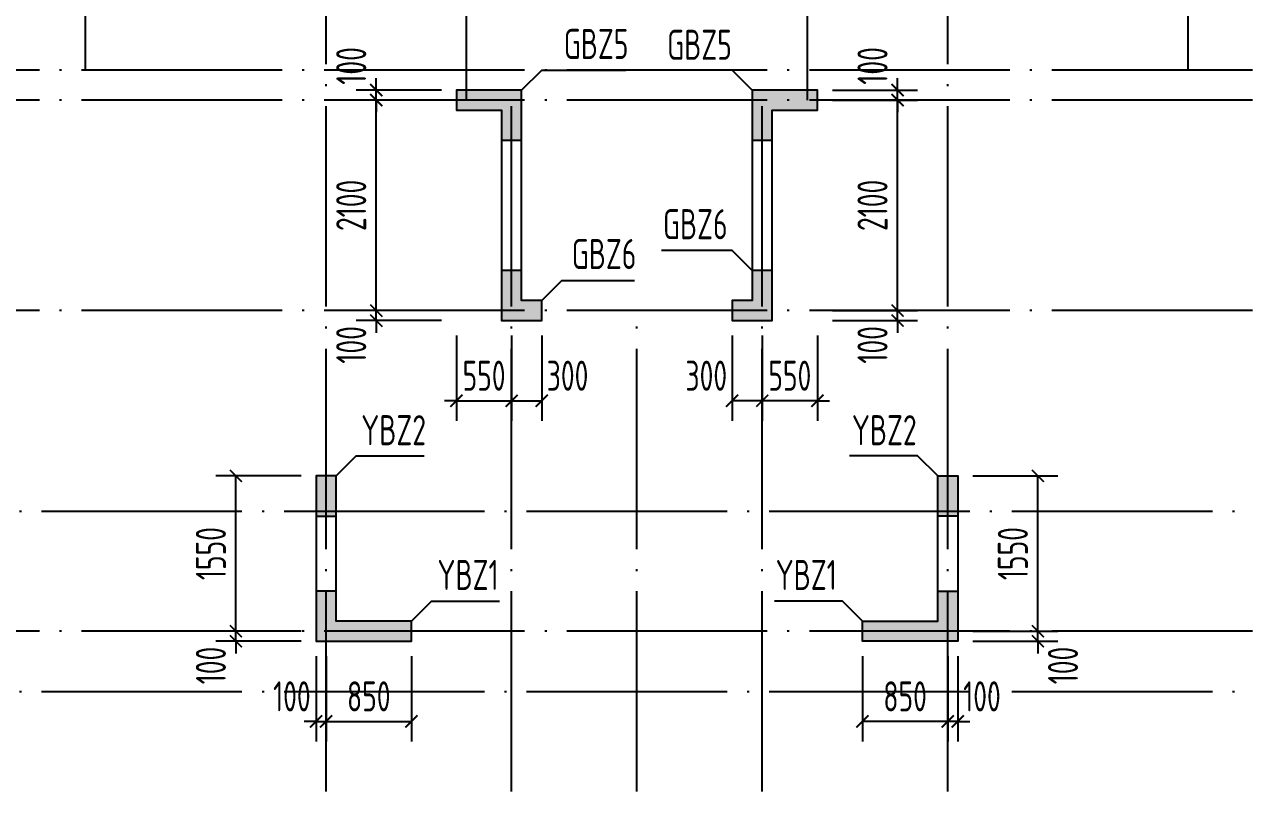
# Model space of a CAD drawing. Extents: x 826826 to 1642106, y -156213 to 399140.
# Drawn here: x 1177667 to 1189849, y 257097 to 264753 of the extents above; entities that cross this region are included whole.
import ezdxf
from ezdxf.enums import TextEntityAlignment as Align

# ---------------------------------------------------------------- set-up
doc = ezdxf.new("R2010")
doc.units = 0
doc.header["$LTSCALE"] = 1000
doc.linetypes.add('DOTE', pattern=[2.42, 2, -0.2, 0.02, -0.2])
doc.layers.get('0').update_dxf_attribs({"linetype": 'CONTINUOUS'})
doc.layers.get('DEFPOINTS').update_dxf_attribs({"linetype": 'CONTINUOUS'})
for name, color, linetype in [('A-DOTE', 10, 'DOTE'), ('S-Q墙实线', 6, 'CONTINUOUS'), ('S-Q墙标注', 3, 'CONTINUOUS'), ('S-X详图填充', 252, 'CONTINUOUS'), ('S-X详图实线', 4, 'CONTINUOUS'), ('S-Y一般标注', 3, 'CONTINUOUS'), ('S-Z柱编号', 6, 'CONTINUOUS')]:
    doc.layers.add(name, color=color, linetype=linetype)
doc.styles.add('TSSD_REIN', font='tssdeng.shx', dxfattribs={"width": 0.7, "height": 300, "bigfont": 'tssdchn.shx'})
doc.styles.add('结构文字', font='zstxt.shx', dxfattribs={"width": 0.7, "bigfont": 'zshz.shx'})
doc.dimstyles.new('STRUCK', dxfattribs={"dimtxt": 400, "dimasz": 121, "dimexe": 200, "dimexo": 150, "dimgap": 115, "dimtad": 1, "dimdec": 0, "dimdsep": 46, "dimtxsty": '结构文字', "dimblk": 'ARCHTICK', "dimcen": 400, "dimclrd": 3, "dimclre": 3, "dimclrt": 7, "dimadec": 0, "dimazin": 0, "dimtfac": 1, "dimtdec": 0, "dimtix": 1, "dimtmove": 2, "dimatfit": 3, "dimldrblk": '_DIMX', "dimfxl": 0, "dimtolj": 1, "dimtzin": 0, "dimarcsym": 0})

# ---------------------------------------------------------------- blocks, each defined once
blk = doc.blocks.new('20210801.08473688')
at = {"layer": 'A-DOTE'}
for p, q in [((11000, 10500), (11000, 19800)), ((13400, 3300), (13400, 19800)), ((19600, 3300), (19600, 19800)), ((22000, 10500), (22000, 19800)), ((14800, 10200), (14800, 12100)), ((18200, 10200), (18200, 12100)), ((54100, 10500), (3300, 10500)), ((54100, 10200), (3300, 10200)), ((15250, 3300), (15250, 10200)), ((17750, 3300), (17750, 10200)), ((54100, 8100), (3300, 8100)), ((16500, 3300), (16500, 8100)), ((3300, 6100), (54100, 6100)), ((54100, 4900), (3300, 4900)), ((3300, 4300), (54100, 4300))]:
    blk.add_line(p, q, dxfattribs=at)
blk = doc.blocks.new('_ArchTick')
at = {"color": 0, "linetype": 'ByBlock', "const_width": 0.15}
blk.add_lwpolyline([(-0.5, -0.5), (0.5, 0.5)], dxfattribs=at)
blk = doc.blocks.new('*D359')
at = {"layer": 'DEFPOINTS', "color": 0}
for p in [(1181177, 261897), (1181977, 261897), (1181977, 261797)]:
    blk.add_point(p, dxfattribs=at)
at = {"layer": 'S-Q墙标注', "color": 3, "lineweight": -2}
for p, q in [((1181177, 261897), (1181177, 262018)), ((1181827, 261897), (1180977, 261897)), ((1181827, 261797), (1180977, 261797)), ((1181177, 261797), (1181177, 261897)), ((1181177, 261797), (1181177, 261676))]:
    blk.add_line(p, q, dxfattribs=at)
at = {"layer": 'S-Q墙标注', "color": 3, "lineweight": -2, "xscale": 121, "yscale": 121, "zscale": 121}
for p, rotation in [((1181177, 261897), 270), ((1181177, 261797), 90)]:
    blk.add_blockref('_ArchTick', p, dxfattribs=dict(at, rotation=rotation))
at = {"layer": 'S-Q墙标注', "color": 7, "insert": (1180927, 261555), "char_height": 300, "attachment_point": 5, "rotation": 90, "style": 'TSSD_REIN'}
blk.add_mtext('\\A1;100', dxfattribs=at)
blk = doc.blocks.new('_DIMX')
blk.add_line((-150, 0), (150, 0))
at = {"const_width": 50}
blk.add_lwpolyline([(-70, -70), (70, 70)], dxfattribs=at)
blk = doc.blocks.new('*D360')
at = {"layer": 'DEFPOINTS', "color": 0}
for p in [(1181177, 263997), (1181977, 263997), (1181977, 261897)]:
    blk.add_point(p, dxfattribs=at)
at = {"layer": 'S-Q墙标注', "color": 3, "lineweight": -2}
for p, q in [((1181827, 263997), (1180977, 263997)), ((1181177, 261897), (1181177, 263997)), ((1181827, 261897), (1180977, 261897))]:
    blk.add_line(p, q, dxfattribs=at)
at = {"layer": 'S-Q墙标注', "color": 3, "lineweight": -2, "xscale": 121, "yscale": 121, "zscale": 121}
for p, rotation in [((1181177, 263997), 90), ((1181177, 261897), 270)]:
    blk.add_blockref('_ArchTick', p, dxfattribs=dict(at, rotation=rotation))
at = {"layer": 'S-Q墙标注', "color": 7, "insert": (1180927, 262947), "char_height": 300, "attachment_point": 5, "rotation": 90, "style": 'TSSD_REIN'}
blk.add_mtext('\\A1;2100', dxfattribs=at)
blk = doc.blocks.new('*D361')
at = {"layer": 'DEFPOINTS', "color": 0}
for p in [(1181177, 264097), (1181977, 264097), (1181977, 263997)]:
    blk.add_point(p, dxfattribs=at)
at = {"layer": 'S-Q墙标注', "color": 3, "lineweight": -2}
for p, q in [((1181177, 264097), (1181177, 264218)), ((1181827, 264097), (1180977, 264097)), ((1181827, 263997), (1180977, 263997)), ((1181177, 263997), (1181177, 264097)), ((1181177, 263997), (1181177, 263876))]:
    blk.add_line(p, q, dxfattribs=at)
at = {"layer": 'S-Q墙标注', "color": 3, "lineweight": -2, "xscale": 121, "yscale": 121, "zscale": 121}
for p, rotation in [((1181177, 264097), 270), ((1181177, 263997), 90)]:
    blk.add_blockref('_ArchTick', p, dxfattribs=dict(at, rotation=rotation))
at = {"layer": 'S-Q墙标注', "color": 7, "insert": (1180927, 264339), "char_height": 300, "attachment_point": 5, "rotation": 90, "style": 'TSSD_REIN'}
blk.add_mtext('\\A1;100', dxfattribs=at)
blk = doc.blocks.new('*D362')
at = {"layer": 'DEFPOINTS', "color": 0}
for p in [(1181977, 261797), (1182527, 261797), (1182527, 260997)]:
    blk.add_point(p, dxfattribs=at)
at = {"layer": 'S-Q墙标注', "color": 3, "lineweight": -2}
for p, q in [((1181977, 261647), (1181977, 260797)), ((1182527, 261647), (1182527, 260797)), ((1181977, 260997), (1181856, 260997)), ((1181977, 260997), (1182527, 260997)), ((1182527, 260997), (1182648, 260997))]:
    blk.add_line(p, q, dxfattribs=at)
at = {"layer": 'S-Q墙标注', "color": 3, "lineweight": -2, "xscale": 121, "yscale": 121, "zscale": 121}
blk.add_blockref('_ArchTick', (1181977, 260997), dxfattribs=at)
at = {"layer": 'S-Q墙标注', "color": 3, "lineweight": -2, "xscale": 121, "yscale": 121, "zscale": 121, "rotation": 180}
blk.add_blockref('_ArchTick', (1182527, 260997), dxfattribs=at)
at = {"layer": 'S-Q墙标注', "color": 7, "insert": (1182252, 261247), "char_height": 300, "attachment_point": 5, "style": 'TSSD_REIN'}
blk.add_mtext('\\A1;550', dxfattribs=at)
blk = doc.blocks.new('*D363')
at = {"layer": 'DEFPOINTS', "color": 0}
for p in [(1182527, 261797), (1182827, 261797), (1182827, 260997)]:
    blk.add_point(p, dxfattribs=at)
at = {"layer": 'S-Q墙标注', "color": 3, "lineweight": -2}
for p, q in [((1182527, 261647), (1182527, 260797)), ((1182827, 261647), (1182827, 260797)), ((1182527, 260997), (1182827, 260997))]:
    blk.add_line(p, q, dxfattribs=at)
at = {"layer": 'S-Q墙标注', "color": 3, "lineweight": -2, "xscale": 121, "yscale": 121, "zscale": 121, "rotation": 180}
blk.add_blockref('_ArchTick', (1182527, 260997), dxfattribs=at)
at = {"layer": 'S-Q墙标注', "color": 3, "lineweight": -2, "xscale": 121, "yscale": 121, "zscale": 121}
blk.add_blockref('_ArchTick', (1182827, 260997), dxfattribs=at)
at = {"layer": 'S-Q墙标注', "color": 7, "insert": (1183085, 261247), "char_height": 300, "attachment_point": 5, "style": 'TSSD_REIN'}
blk.add_mtext('\\A1;300', dxfattribs=at)
blk = doc.blocks.new('*D364')
at = {"layer": 'DEFPOINTS', "color": 0}
for p in [(1185577, 261897), (1185577, 261797), (1186377, 261897)]:
    blk.add_point(p, dxfattribs=at)
at = {"layer": 'S-Q墙标注', "color": 3, "lineweight": -2}
for p, q in [((1186377, 261897), (1186377, 262018)), ((1185727, 261897), (1186577, 261897)), ((1185727, 261797), (1186577, 261797)), ((1186377, 261797), (1186377, 261897)), ((1186377, 261797), (1186377, 261676))]:
    blk.add_line(p, q, dxfattribs=at)
at = {"layer": 'S-Q墙标注', "color": 3, "lineweight": -2, "xscale": 121, "yscale": 121, "zscale": 121}
for p, rotation in [((1186377, 261897), 270), ((1186377, 261797), 90)]:
    blk.add_blockref('_ArchTick', p, dxfattribs=dict(at, rotation=rotation))
at = {"layer": 'S-Q墙标注', "color": 7, "insert": (1186127, 261555), "char_height": 300, "attachment_point": 5, "rotation": 90, "style": 'TSSD_REIN'}
blk.add_mtext('\\A1;100', dxfattribs=at)
blk = doc.blocks.new('*D365')
at = {"layer": 'DEFPOINTS', "color": 0}
for p in [(1185577, 263997), (1186377, 263997), (1185577, 261897)]:
    blk.add_point(p, dxfattribs=at)
at = {"layer": 'S-Q墙标注', "color": 3, "lineweight": -2}
for p, q in [((1185727, 263997), (1186577, 263997)), ((1186377, 261897), (1186377, 263997)), ((1185727, 261897), (1186577, 261897))]:
    blk.add_line(p, q, dxfattribs=at)
at = {"layer": 'S-Q墙标注', "color": 3, "lineweight": -2, "xscale": 121, "yscale": 121, "zscale": 121}
for p, rotation in [((1186377, 263997), 90), ((1186377, 261897), 270)]:
    blk.add_blockref('_ArchTick', p, dxfattribs=dict(at, rotation=rotation))
at = {"layer": 'S-Q墙标注', "color": 7, "insert": (1186127, 262947), "char_height": 300, "attachment_point": 5, "rotation": 90, "style": 'TSSD_REIN'}
blk.add_mtext('\\A1;2100', dxfattribs=at)
blk = doc.blocks.new('*D366')
at = {"layer": 'DEFPOINTS', "color": 0}
for p in [(1185577, 264097), (1185577, 263997), (1186377, 264097)]:
    blk.add_point(p, dxfattribs=at)
at = {"layer": 'S-Q墙标注', "color": 3, "lineweight": -2}
for p, q in [((1186377, 264097), (1186377, 264218)), ((1185727, 264097), (1186577, 264097)), ((1185727, 263997), (1186577, 263997)), ((1186377, 263997), (1186377, 264097)), ((1186377, 263997), (1186377, 263876))]:
    blk.add_line(p, q, dxfattribs=at)
at = {"layer": 'S-Q墙标注', "color": 3, "lineweight": -2, "xscale": 121, "yscale": 121, "zscale": 121}
for p, rotation in [((1186377, 264097), 270), ((1186377, 263997), 90)]:
    blk.add_blockref('_ArchTick', p, dxfattribs=dict(at, rotation=rotation))
at = {"layer": 'S-Q墙标注', "color": 7, "insert": (1186127, 264339), "char_height": 300, "attachment_point": 5, "rotation": 90, "style": 'TSSD_REIN'}
blk.add_mtext('\\A1;100', dxfattribs=at)
blk = doc.blocks.new('*D367')
at = {"layer": 'DEFPOINTS', "color": 0}
for p in [(1185027, 261797), (1185577, 261797), (1185027, 260997)]:
    blk.add_point(p, dxfattribs=at)
at = {"layer": 'S-Q墙标注', "color": 3, "lineweight": -2}
for p, q in [((1185027, 261647), (1185027, 260797)), ((1185577, 261647), (1185577, 260797)), ((1185027, 260997), (1184906, 260997)), ((1185577, 260997), (1185027, 260997)), ((1185577, 260997), (1185698, 260997))]:
    blk.add_line(p, q, dxfattribs=at)
at = {"layer": 'S-Q墙标注', "color": 3, "lineweight": -2, "xscale": 121, "yscale": 121, "zscale": 121}
blk.add_blockref('_ArchTick', (1185027, 260997), dxfattribs=at)
at = {"layer": 'S-Q墙标注', "color": 3, "lineweight": -2, "xscale": 121, "yscale": 121, "zscale": 121, "rotation": 180}
blk.add_blockref('_ArchTick', (1185577, 260997), dxfattribs=at)
at = {"layer": 'S-Q墙标注', "color": 7, "insert": (1185302, 261247), "char_height": 300, "attachment_point": 5, "style": 'TSSD_REIN'}
blk.add_mtext('\\A1;550', dxfattribs=at)
blk = doc.blocks.new('*D368')
at = {"layer": 'DEFPOINTS', "color": 0}
for p in [(1184727, 261797), (1185027, 261797), (1184727, 260997)]:
    blk.add_point(p, dxfattribs=at)
at = {"layer": 'S-Q墙标注', "color": 3, "lineweight": -2}
for p, q in [((1184727, 261647), (1184727, 260797)), ((1185027, 261647), (1185027, 260797)), ((1185027, 260997), (1184727, 260997))]:
    blk.add_line(p, q, dxfattribs=at)
at = {"layer": 'S-Q墙标注', "color": 3, "lineweight": -2, "xscale": 121, "yscale": 121, "zscale": 121, "rotation": 180}
blk.add_blockref('_ArchTick', (1184727, 260997), dxfattribs=at)
at = {"layer": 'S-Q墙标注', "color": 3, "lineweight": -2, "xscale": 121, "yscale": 121, "zscale": 121}
blk.add_blockref('_ArchTick', (1185027, 260997), dxfattribs=at)
at = {"layer": 'S-Q墙标注', "color": 7, "insert": (1184469, 261247), "char_height": 300, "attachment_point": 5, "style": 'TSSD_REIN'}
blk.add_mtext('\\A1;300', dxfattribs=at)
blk = doc.blocks.new('*D369')
at = {"layer": 'DEFPOINTS', "color": 0}
for p in [(1179777, 258697), (1180577, 258697), (1180577, 258597)]:
    blk.add_point(p, dxfattribs=at)
at = {"layer": 'S-Q墙标注', "color": 3, "lineweight": -2}
for p, q in [((1179777, 258697), (1179777, 258818)), ((1180427, 258697), (1179577, 258697)), ((1179777, 258597), (1179777, 258697)), ((1180427, 258597), (1179577, 258597)), ((1179777, 258597), (1179777, 258476))]:
    blk.add_line(p, q, dxfattribs=at)
at = {"layer": 'S-Q墙标注', "color": 3, "lineweight": -2, "xscale": 121, "yscale": 121, "zscale": 121}
for p, rotation in [((1179777, 258697), 270), ((1179777, 258597), 90)]:
    blk.add_blockref('_ArchTick', p, dxfattribs=dict(at, rotation=rotation))
at = {"layer": 'S-Q墙标注', "color": 7, "insert": (1179527, 258355), "char_height": 300, "attachment_point": 5, "rotation": 90, "style": 'TSSD_REIN'}
blk.add_mtext('\\A1;100', dxfattribs=at)
blk = doc.blocks.new('*D370')
at = {"layer": 'DEFPOINTS', "color": 0}
for p in [(1179777, 260247), (1180577, 260247), (1180577, 258697)]:
    blk.add_point(p, dxfattribs=at)
at = {"layer": 'S-Q墙标注', "color": 3, "lineweight": -2}
for p, q in [((1180427, 260247), (1179577, 260247)), ((1179777, 258697), (1179777, 260247)), ((1180427, 258697), (1179577, 258697))]:
    blk.add_line(p, q, dxfattribs=at)
at = {"layer": 'S-Q墙标注', "color": 3, "lineweight": -2, "xscale": 121, "yscale": 121, "zscale": 121}
for p, rotation in [((1179777, 260247), 90), ((1179777, 258697), 270)]:
    blk.add_blockref('_ArchTick', p, dxfattribs=dict(at, rotation=rotation))
at = {"layer": 'S-Q墙标注', "color": 7, "insert": (1179527, 259472), "char_height": 300, "attachment_point": 5, "rotation": 90, "style": 'TSSD_REIN'}
blk.add_mtext('\\A1;1550', dxfattribs=at)
blk = doc.blocks.new('*D371')
at = {"layer": 'DEFPOINTS', "color": 0}
for p in [(1180577, 258597), (1180677, 258597), (1180677, 257797)]:
    blk.add_point(p, dxfattribs=at)
at = {"layer": 'S-Q墙标注', "color": 3, "lineweight": -2}
for p, q in [((1180577, 258447), (1180577, 257597)), ((1180677, 258447), (1180677, 257597)), ((1180577, 257797), (1180456, 257797)), ((1180577, 257797), (1180677, 257797)), ((1180677, 257797), (1180798, 257797))]:
    blk.add_line(p, q, dxfattribs=at)
at = {"layer": 'S-Q墙标注', "color": 3, "lineweight": -2, "xscale": 121, "yscale": 121, "zscale": 121}
blk.add_blockref('_ArchTick', (1180577, 257797), dxfattribs=at)
at = {"layer": 'S-Q墙标注', "color": 3, "lineweight": -2, "xscale": 121, "yscale": 121, "zscale": 121, "rotation": 180}
blk.add_blockref('_ArchTick', (1180677, 257797), dxfattribs=at)
at = {"layer": 'S-Q墙标注', "color": 7, "insert": (1180335, 258047), "char_height": 300, "attachment_point": 5, "style": 'TSSD_REIN'}
blk.add_mtext('\\A1;100', dxfattribs=at)
blk = doc.blocks.new('*D372')
at = {"layer": 'DEFPOINTS', "color": 0}
for p in [(1180677, 258597), (1181527, 258597), (1181527, 257797)]:
    blk.add_point(p, dxfattribs=at)
at = {"layer": 'S-Q墙标注', "color": 3, "lineweight": -2}
for p, q in [((1180677, 258447), (1180677, 257597)), ((1181527, 258447), (1181527, 257597)), ((1180677, 257797), (1181527, 257797))]:
    blk.add_line(p, q, dxfattribs=at)
at = {"layer": 'S-Q墙标注', "color": 3, "lineweight": -2, "xscale": 121, "yscale": 121, "zscale": 121, "rotation": 180}
blk.add_blockref('_ArchTick', (1180677, 257797), dxfattribs=at)
at = {"layer": 'S-Q墙标注', "color": 3, "lineweight": -2, "xscale": 121, "yscale": 121, "zscale": 121}
blk.add_blockref('_ArchTick', (1181527, 257797), dxfattribs=at)
at = {"layer": 'S-Q墙标注', "color": 7, "insert": (1181102, 258047), "char_height": 300, "attachment_point": 5, "style": 'TSSD_REIN'}
blk.add_mtext('\\A1;850', dxfattribs=at)
blk = doc.blocks.new('*D373')
at = {"layer": 'DEFPOINTS', "color": 0}
for p in [(1186977, 258697), (1187777, 258697), (1186977, 258597)]:
    blk.add_point(p, dxfattribs=at)
at = {"layer": 'S-Q墙标注', "color": 3, "lineweight": -2}
for p, q in [((1187777, 258697), (1187777, 258818)), ((1187127, 258697), (1187977, 258697)), ((1187777, 258597), (1187777, 258697)), ((1187127, 258597), (1187977, 258597)), ((1187777, 258597), (1187777, 258476))]:
    blk.add_line(p, q, dxfattribs=at)
at = {"layer": 'S-Q墙标注', "color": 3, "lineweight": -2, "xscale": 121, "yscale": 121, "zscale": 121}
for p, rotation in [((1187777, 258697), 270), ((1187777, 258597), 90)]:
    blk.add_blockref('_ArchTick', p, dxfattribs=dict(at, rotation=rotation))
at = {"layer": 'S-Q墙标注', "color": 7, "insert": (1188027, 258355), "char_height": 300, "attachment_point": 5, "rotation": 90, "style": 'TSSD_REIN'}
blk.add_mtext('\\A1;100', dxfattribs=at)
blk = doc.blocks.new('*D374')
at = {"layer": 'DEFPOINTS', "color": 0}
for p in [(1186977, 260247), (1187777, 260247), (1186977, 258697)]:
    blk.add_point(p, dxfattribs=at)
at = {"layer": 'S-Q墙标注', "color": 3, "lineweight": -2}
for p, q in [((1187127, 260247), (1187977, 260247)), ((1187777, 258697), (1187777, 260247)), ((1187127, 258697), (1187977, 258697))]:
    blk.add_line(p, q, dxfattribs=at)
at = {"layer": 'S-Q墙标注', "color": 3, "lineweight": -2, "xscale": 121, "yscale": 121, "zscale": 121}
for p, rotation in [((1187777, 260247), 90), ((1187777, 258697), 270)]:
    blk.add_blockref('_ArchTick', p, dxfattribs=dict(at, rotation=rotation))
at = {"layer": 'S-Q墙标注', "color": 7, "insert": (1187527, 259472), "char_height": 300, "attachment_point": 5, "rotation": 90, "style": 'TSSD_REIN'}
blk.add_mtext('\\A1;1550', dxfattribs=at)
blk = doc.blocks.new('*D375')
at = {"layer": 'DEFPOINTS', "color": 0}
for p in [(1186877, 258597), (1186977, 258597), (1186877, 257797)]:
    blk.add_point(p, dxfattribs=at)
at = {"layer": 'S-Q墙标注', "color": 3, "lineweight": -2}
for p, q in [((1186877, 258447), (1186877, 257597)), ((1186977, 258447), (1186977, 257597)), ((1186877, 257797), (1186756, 257797)), ((1186977, 257797), (1186877, 257797)), ((1186977, 257797), (1187098, 257797))]:
    blk.add_line(p, q, dxfattribs=at)
at = {"layer": 'S-Q墙标注', "color": 3, "lineweight": -2, "xscale": 121, "yscale": 121, "zscale": 121}
blk.add_blockref('_ArchTick', (1186877, 257797), dxfattribs=at)
at = {"layer": 'S-Q墙标注', "color": 3, "lineweight": -2, "xscale": 121, "yscale": 121, "zscale": 121, "rotation": 180}
blk.add_blockref('_ArchTick', (1186977, 257797), dxfattribs=at)
at = {"layer": 'S-Q墙标注', "color": 7, "insert": (1187219, 258047), "char_height": 300, "attachment_point": 5, "style": 'TSSD_REIN'}
blk.add_mtext('\\A1;100', dxfattribs=at)
blk = doc.blocks.new('*D376')
at = {"layer": 'DEFPOINTS', "color": 0}
for p in [(1186027, 258597), (1186877, 258597), (1186027, 257797)]:
    blk.add_point(p, dxfattribs=at)
at = {"layer": 'S-Q墙标注', "color": 3, "lineweight": -2}
for p, q in [((1186027, 258447), (1186027, 257597)), ((1186877, 258447), (1186877, 257597)), ((1186877, 257797), (1186027, 257797))]:
    blk.add_line(p, q, dxfattribs=at)
at = {"layer": 'S-Q墙标注', "color": 3, "lineweight": -2, "xscale": 121, "yscale": 121, "zscale": 121, "rotation": 180}
blk.add_blockref('_ArchTick', (1186027, 257797), dxfattribs=at)
at = {"layer": 'S-Q墙标注', "color": 3, "lineweight": -2, "xscale": 121, "yscale": 121, "zscale": 121}
blk.add_blockref('_ArchTick', (1186877, 257797), dxfattribs=at)
at = {"layer": 'S-Q墙标注', "color": 7, "insert": (1186452, 258047), "char_height": 300, "attachment_point": 5, "style": 'TSSD_REIN'}
blk.add_mtext('\\A1;850', dxfattribs=at)

msp = doc.modelspace()

# ---------------------------------------------------------------- hatches: boundary and pattern name
at = {"layer": 'S-X详图填充'}
h = msp.add_hatch(color=256, dxfattribs=at)
h.dxf.hatch_style = 1
h.paths.add_polyline_path([(1182427.03, 263596.81), (1182627.03, 263596.81), (1182627.03, 264096.81), (1181976.96, 264096.81), (1181976.96, 263896.81), (1182427.03, 263896.81)])
h = msp.add_hatch(color=256, dxfattribs=at)
h.dxf.hatch_style = 1
h.paths.add_polyline_path([(1184927.03, 263596.81), (1185127.03, 263596.81), (1185127.03, 263896.81), (1185576.9, 263896.81), (1185576.9, 264096.81), (1184927.03, 264096.81)])
h = msp.add_hatch(color=256, dxfattribs=at)
h.dxf.hatch_style = 1
h.paths.add_polyline_path([(1182627.03, 262296.81), (1182427.03, 262296.81), (1182427.03, 261796.81), (1182827.03, 261796.81), (1182827.03, 261996.81), (1182627.03, 261996.81)])
h = msp.add_hatch(color=256, dxfattribs=at)
h.dxf.hatch_style = 1
h.paths.add_polyline_path([(1185127.03, 262296.81), (1184927.03, 262296.81), (1184927.03, 261996.81), (1184727.03, 261996.81), (1184727.03, 261796.81), (1185127.03, 261796.81)])
h = msp.add_hatch(color=256, dxfattribs=at)
h.dxf.hatch_style = 1
h.paths.add_polyline_path([(1180577.04, 259846.81), (1180777.04, 259846.81), (1180777.04, 260246.81), (1180577.04, 260246.81)])
h = msp.add_hatch(color=256, dxfattribs=at)
h.dxf.hatch_style = 1
h.paths.add_polyline_path([(1186977.03, 259846.81), (1186777.03, 259846.81), (1186777.03, 260246.81), (1186977.03, 260246.81)])
h = msp.add_hatch(color=256, dxfattribs=at)
h.dxf.hatch_style = 1
h.paths.add_polyline_path([(1180777.04, 259096.81), (1180577.04, 259096.81), (1180577.04, 258596.81), (1181527.04, 258596.81), (1181527.04, 258796.81), (1180777.04, 258796.81)])
h = msp.add_hatch(color=256, dxfattribs=at)
h.dxf.hatch_style = 1
h.paths.add_polyline_path([(1186777.03, 259096.81), (1186977.03, 259096.81), (1186977.03, 258596.81), (1186027.02, 258596.81), (1186027.02, 258796.81), (1186777.03, 258796.81)])

# ---------------------------------------------------------------- linework, layer by layer
at = {"layer": 'S-Q墙实线'}
for points in [[(1181977.04, 263896.81), (1182427.03, 263896.81), (1182427.03, 261796.81), (1182827.03, 261796.81), (1182827.03, 261996.81), (1182627.03, 261996.81), (1182627.03, 264096.81), (1181977.04, 264096.81)], [(1180577.04, 258596.81), (1181527.04, 258596.81), (1181527.04, 258796.81), (1180777.04, 258796.81), (1180777.04, 260246.81), (1180577.04, 260246.81)], [(1186977.04, 258596.81), (1186027.03, 258596.81), (1186027.03, 258796.81), (1186777.04, 258796.81), (1186777.04, 260246.81), (1186977.04, 260246.81)]]:
    msp.add_lwpolyline(points, close=True, dxfattribs=at)
msp.add_lwpolyline([(1184927.02, 261996.81), (1184727.02, 261996.81), (1184727.02, 261796.81), (1185127.02, 261796.81), (1185127.02, 263896.81), (1185577.04, 263896.81), (1185577.04, 264096.81), (1184927.02, 264096.81), (1184927.02, 261996.81)], dxfattribs=at)
at = {"layer": 'S-X详图实线'}
for points in [[(1182427.03, 263596.81), (1182627.03, 263596.81), (1182627.03, 264096.81), (1181976.96, 264096.81), (1181976.96, 263896.81), (1182427.03, 263896.81), (1182427.03, 263596.81)], [(1184927.03, 263596.81), (1185127.03, 263596.81), (1185127.03, 263896.81), (1185576.9, 263896.81), (1185576.9, 264096.81), (1184927.03, 264096.81), (1184927.03, 263596.81)], [(1182627.03, 262296.81), (1182427.03, 262296.81), (1182427.03, 261796.81), (1182827.03, 261796.81), (1182827.03, 261996.81), (1182627.03, 261996.81), (1182627.03, 262296.81)], [(1185127.03, 262296.81), (1184927.03, 262296.81), (1184927.03, 261996.81), (1184727.03, 261996.81), (1184727.03, 261796.81), (1185127.03, 261796.81), (1185127.03, 262296.81)], [(1180577.04, 259846.81), (1180777.04, 259846.81), (1180777.04, 260246.81), (1180577.04, 260246.81), (1180577.04, 259846.81)], [(1186977.03, 259846.81), (1186777.03, 259846.81), (1186777.03, 260246.81), (1186977.03, 260246.81), (1186977.03, 259846.81)], [(1180777.04, 259096.81), (1180577.04, 259096.81), (1180577.04, 258596.81), (1181527.04, 258596.81), (1181527.04, 258796.81), (1180777.04, 258796.81), (1180777.04, 259096.81)], [(1186777.03, 259096.81), (1186977.03, 259096.81), (1186977.03, 258596.81), (1186027.02, 258596.81), (1186027.02, 258796.81), (1186777.03, 258796.81), (1186777.03, 259096.81)]]:
    msp.add_lwpolyline(points, close=True, dxfattribs=at)
at = {"layer": 'S-Z柱编号', "color": 7}
for points in [[(1182627.03, 264096.81), (1182827.03, 264296.81), (1183667.03, 264296.81)], [(1184927.03, 264096.81), (1184727.03, 264296.81), (1184058.39, 264296.81)], [(1184927.03, 262296.81), (1184727.03, 262496.81), (1184020.48, 262496.81)], [(1182827.03, 261996.81), (1183027.03, 262196.81), (1183751.68, 262196.81)], [(1180777.04, 260246.81), (1180977.04, 260446.81), (1181655.64, 260446.81)], [(1186777.03, 260246.81), (1186577.03, 260446.81), (1185898.42, 260446.81)], [(1181527.04, 258796.81), (1181727.04, 258996.81), (1182404.9, 258996.81)], [(1186027.02, 258796.81), (1185827.02, 258996.81), (1185149.16, 258996.81)]]:
    msp.add_lwpolyline(points, dxfattribs=at)

# ---------------------------------------------------------------- block references
at = {"layer": 'S-Y一般标注'}
msp.add_blockref('20210801.08473688', (1167277.03, 253796.81), dxfattribs=at)

# ---------------------------------------------------------------- texts
at = {"layer": 'S-Z柱编号', "color": 7, "style": 'TSSD_REIN', "width": 0.7}
for s, p in [('GBZ5', (1183047.32, 264318.03)), ('GBZ5', (1184078.61, 264309.61)), ('GBZ6', (1184036.78, 262519.26)), ('GBZ6', (1183127.03, 262221.79)), ('YBZ2', (1181026.87, 260463.57)), ('YBZ2', (1185921.42, 260463.57)), ('YBZ1', (1181787.27, 259019.21)), ('YBZ1', (1185161.02, 259019.21))]:
    msp.add_text(s, height=300, dxfattribs=at).set_placement(p, align=Align.BOTTOM_LEFT)

# ---------------------------------------------------------------- dimensions: what is measured, and where the dimension line sits
at = {"layer": 'S-Q墙标注'}
for base, p1, p2, angle, picture, middle in [((1181176.96, 264096.81), (1181976.96, 263996.81), (1181976.96, 264096.81), 90, '*D361', (1180926.96, 264338.73)), ((1186377.1, 264096.81), (1185577.1, 263996.81), (1185577.1, 264096.81), 90, '*D366', (1186127.1, 264338.73)), ((1181176.96, 261896.81), (1181976.96, 261796.81), (1181976.96, 261896.81), 90, '*D359', (1180926.96, 261554.89)), ((1186377.1, 261896.81), (1185577.1, 261796.81), (1185577.1, 261896.81), 90, '*D364', (1186127.1, 261554.89)), ((1184727.03, 260996.81), (1185027.03, 261796.81), (1184727.03, 261796.81), 180, '*D368', (1184468.95, 261246.81)), ((1179777.04, 258696.82), (1180577.04, 258596.81), (1180577.04, 258696.82), 90, '*D369', (1179527.04, 258354.89)), ((1187777.03, 258696.82), (1186977.03, 258596.81), (1186977.03, 258696.82), 90, '*D373', (1188027.03, 258354.89)), ((1186877, 257796.81), (1186977.03, 258596.81), (1186877, 258596.81), 180, '*D375', (1187218.95, 258046.81))]:
    dim = msp.add_linear_dim(base=base, p1=p1, p2=p2, angle=angle, dimstyle='STRUCK', override={"dimtxt": 300, "dimgap": 100, "dimtxsty": 'TSSD_REIN'}, dxfattribs=at)
    dim.commit()
    dim.dimension.update_dxf_attribs({"geometry": picture, "text_midpoint": middle, "dimtype": 160})
for base, p1, p2, angle, picture, middle in [((1181176.96, 263996.81), (1181976.96, 261896.81), (1181976.96, 263996.81), 90, '*D360', (1180926.96, 262946.81)), ((1186377.1, 263996.81), (1185577.1, 261896.81), (1185577.1, 263996.81), 90, '*D365', (1186127.1, 262946.81)), ((1185027.03, 260996.81), (1185577.1, 261796.81), (1185027.03, 261796.81), 180, '*D367', (1185302.06, 261246.81)), ((1179777.04, 260246.81), (1180577.04, 258696.82), (1180577.04, 260246.81), 90, '*D370', (1179527.04, 259471.82)), ((1187777.03, 260246.81), (1186977.03, 258696.82), (1186977.03, 260246.81), 90, '*D374', (1187527.03, 259471.82)), ((1186027.02, 257796.81), (1186877, 258596.81), (1186027.02, 258596.81), 180, '*D376', (1186452.01, 258046.81))]:
    dim = msp.add_linear_dim(base=base, p1=p1, p2=p2, angle=angle, dimstyle='STRUCK', override={"dimtxt": 300, "dimgap": 100, "dimtxsty": 'TSSD_REIN'}, dxfattribs=at)
    dim.commit()
    dim.dimension.update_dxf_attribs({"geometry": picture, "text_midpoint": middle})
for base, p1, p2, picture, middle in [((1182527.03, 260996.81), (1181976.96, 261796.81), (1182527.03, 261796.81), '*D362', (1182252, 261246.81)), ((1181527.04, 257796.81), (1180677.06, 258596.81), (1181527.04, 258596.81), '*D372', (1181102.05, 258046.81))]:
    dim = msp.add_linear_dim(base=base, p1=p1, p2=p2, dimstyle='STRUCK', override={"dimtxt": 300, "dimgap": 100, "dimtxsty": 'TSSD_REIN'}, dxfattribs=at)
    dim.commit()
    dim.dimension.update_dxf_attribs({"geometry": picture, "text_midpoint": middle})
for base, p1, p2, picture, middle in [((1182827.03, 260996.81), (1182527.03, 261796.81), (1182827.03, 261796.81), '*D363', (1183085.11, 261246.81)), ((1180677.06, 257796.81), (1180577.04, 258596.81), (1180677.06, 258596.81), '*D371', (1180335.11, 258046.81))]:
    dim = msp.add_linear_dim(base=base, p1=p1, p2=p2, dimstyle='STRUCK', override={"dimtxt": 300, "dimgap": 100, "dimtxsty": 'TSSD_REIN'}, dxfattribs=at)
    dim.commit()
    dim.dimension.update_dxf_attribs({"geometry": picture, "text_midpoint": middle, "dimtype": 160})

doc.saveas('drawing.dxf')
